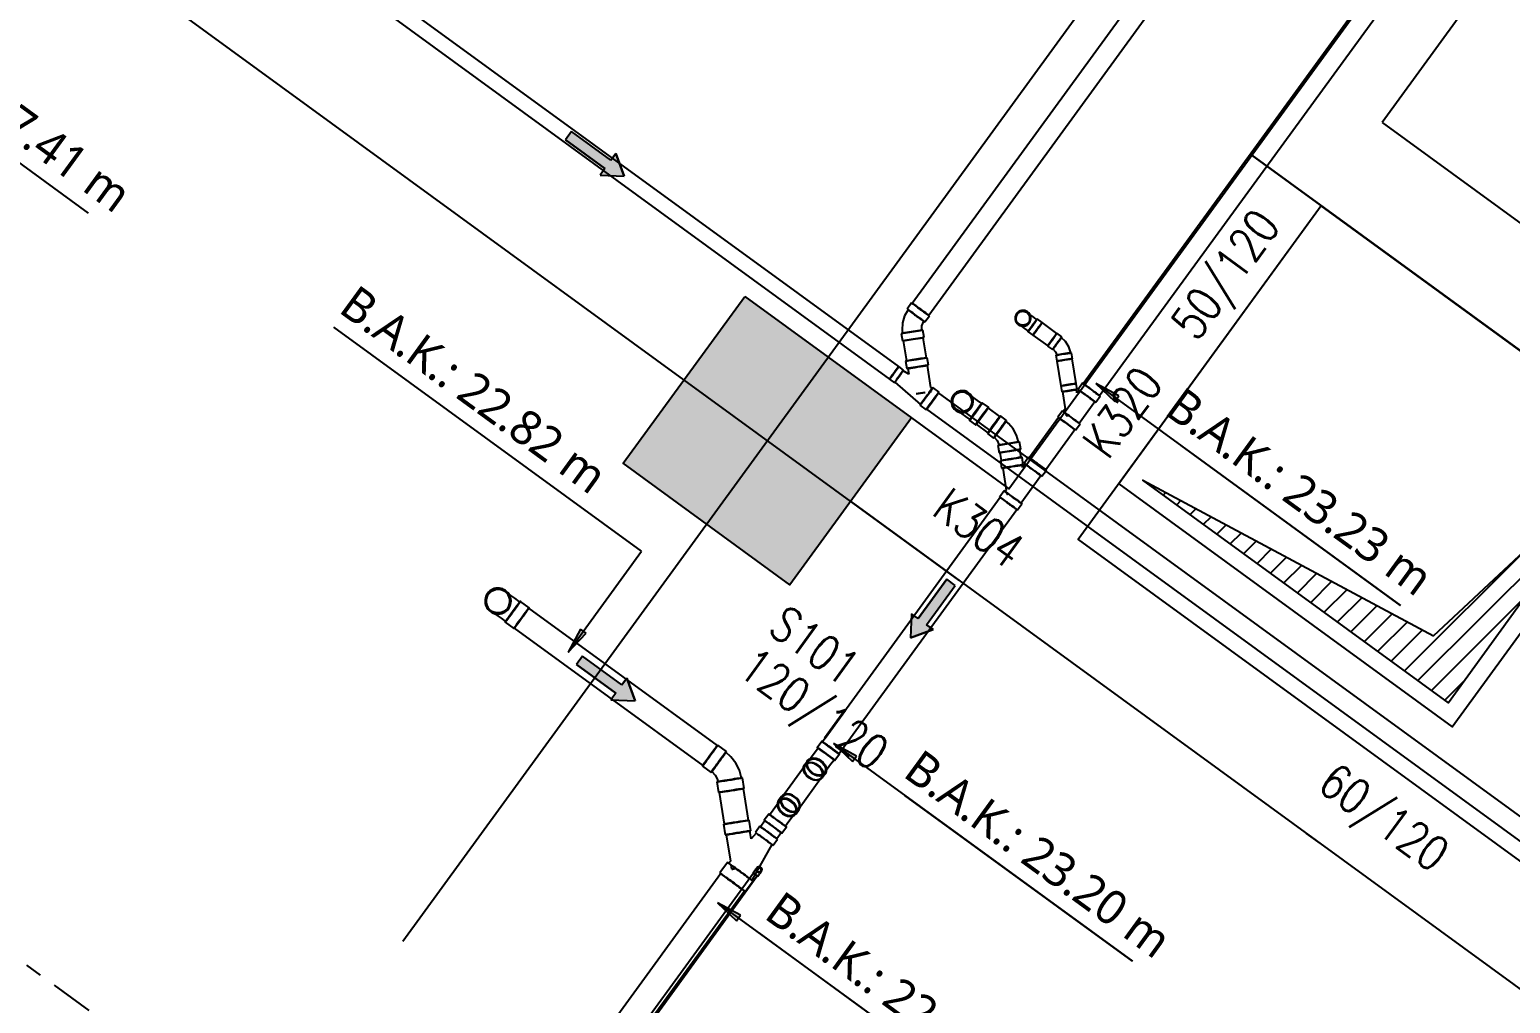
# Model space of a CAD drawing. Header units: millimetres. Extents: x 400382 to 401500, y 4543975 to 4544133.
# Drawn here: x 400767.47 to 400776.09, y 4544114.19 to 4544119.85 of the extents above; entities that cross this region are included whole.
import ezdxf
from ezdxf.enums import TextEntityAlignment as Align

# ---------------------------------------------------------------- set-up
doc = ezdxf.new("R2010")
doc.units = ezdxf.units.MM
for name, pattern in [('ACAD_ISO05W100', [33, 24, -3, 0, -3, 0, -3]), ('AKS', [3, 2.5, -0.25, 0, -0.25]), ('CENTER', [2, 1.25, -0.25, 0.25, -0.25])]:
    doc.linetypes.add(name, pattern=pattern)
for name, color, linetype in [('aks prota', 2, 'AKS'), ('boşluk prota', 2, 'Continuous'), ('boşluk taraması prota', 252, 'Continuous'), ('iderzi_PROTA', 3, 'Continuous'), ('kiriş boyutu prota', 6, 'Continuous'), ('kiriş prota', 6, 'Continuous'), ('kolon prota', 1, 'Continuous'), ('kolon tarama prota', 252, 'Continuous'), ('lkolon prota', 4, 'Continuous'), ('merdiven prota', 2, 'Continuous'), ('skesit prota', 7, 'Continuous'), ('TARAMA', 8, 'Continuous'), ('tkolon prota', 6, 'Continuous')]:
    doc.layers.add(name, color=color, linetype=linetype)
doc.styles.add('Segoe UI Light_1', font='', dxfattribs={"height": 200})
doc.styles.add('TKIRIS', font='romanstw.shx')
doc.styles.add('tkolon', font='romanstw.shx')
doc.styles.get('Segoe UI Light_1').set_extended_font_data('Segoe UI Light')

# ---------------------------------------------------------------- blocks, each defined once
blk = doc.blocks.new('Flow Direction - Flow Direction _25mm_-1035271-_17_70 m  ARA KAT')
at = {"layer": 'TARAMA'}
blk.add_hatch(color=256, dxfattribs=at).paths.add_polyline_path([(0, 0), (-117, -78), (-117, -30), (-400, -30), (-400, 30), (-117, 30), (-117, 78)], flags=0)
for p, q in [((-117, 30), (-400, 30)), ((-400, 30), (-400, -30)), ((-117, 30), (-400, 30)), ((-400, 30), (-400, -30)), ((0, 0), (-117, 78)), ((-117, 78), (-117, 30)), ((-117, 78), (0, 0)), ((-117, 30), (-117, 78)), ((-117, -78), (0, 0)), ((-117, -78), (0, 0)), ((-400, -30), (-117, -30)), ((-117, -30), (-400, -30)), ((-117, -30), (-117, -78)), ((-117, -30), (-117, -78))]:
    blk.add_line(p, q, dxfattribs=at)
blk = doc.blocks.new('17.60 mekanik')
at = {"layer": 'kolon tarama prota'}
for points in [[(136414.41, 66158.49), (136425.39, 66148.08), (136427.71, 66151.28)], [(136107.68, 66001.89), (136118.09, 66012.87), (136114.9, 66015.19)], [(136262.15, 65948.92), (136273.12, 65938.5), (136275.44, 65941.7)], [(136194.83, 65856.26), (136205.81, 65845.85), (136208.13, 65849.04)]]:
    blk.add_hatch(color=256, dxfattribs=at).paths.add_polyline_path(points, flags=0)
for p, q in [((136754.78, 66637), (136407.02, 66158.36)), ((136416.57, 66151.42), (136764.32, 66630.07)), ((135815.52, 66508.82), (136294.42, 66160.88)), ((136299.71, 66168.16), (135820.81, 66516.1)), ((136446.31, 66395.86), (136307.59, 66204.93)), ((136317.13, 66197.99), (136455.85, 66388.92)), ((135690.54, 66356.78), (135828.2, 66256.76)), ((136307.2, 66205.21), (136304.59, 66201.61)), ((136150.33, 66060.6), (135971.21, 66190.74)), ((136301.19, 66187.45), (136313.78, 66189.45)), ((136313.78, 66189.45), (136301.19, 66187.45)), ((136314.48, 66185.06), (136313.78, 66189.45)), ((136314.9, 66194.12), (136317.52, 66197.71)), ((136383.1, 66193.88), (136380.27, 66195.94)), ((136391.65, 66187.57), (136383.05, 66193.82)), ((136301.19, 66187.45), (136301.89, 66183.06)), ((136301.84, 66187.56), (136313.13, 66189.34)), ((136313.13, 66189.34), (136301.84, 66187.56)), ((136301.89, 66183.06), (136314.48, 66185.06)), ((136314.48, 66185.06), (136301.89, 66183.06)), ((136308.18, 66184.06), (136302.36, 66183.14)), ((136302.36, 66183.14), (136308.18, 66184.06)), ((136302.36, 66183.14), (136304.21, 66171.45)), ((136314.01, 66184.98), (136308.18, 66184.06)), ((136308.18, 66184.06), (136314.01, 66184.98)), ((136315.86, 66173.3), (136314.01, 66184.98)), ((136374.89, 66188.53), (136377.72, 66186.47)), ((136377.76, 66186.54), (136386.36, 66180.29)), ((136394.53, 66185.58), (136391.7, 66187.63)), ((136310.03, 66172.38), (136304.21, 66171.45)), ((136304.21, 66171.45), (136310.03, 66172.38)), ((136315.86, 66173.3), (136310.03, 66172.38)), ((136310.03, 66172.38), (136315.86, 66173.3)), ((136317.02, 66168.98), (136316.33, 66173.37)), ((136386.31, 66180.23), (136389.15, 66178.17)), ((136391.14, 66174.92), (136391.69, 66171.46)), ((136400.73, 66172.89), (136400.18, 66176.35)), ((136402.94, 66158.45), (136400.65, 66172.88)), ((136302.59, 66166.17), (136299.75, 66168.22)), ((136305.61, 66163.77), (136302.3, 66165.78)), ((136303.74, 66171.38), (136304.43, 66166.99)), ((136305.08, 66167.09), (136305.61, 66163.76)), ((136318.42, 66155.97), (136316.37, 66168.88)), ((136391.76, 66171.47), (136394.05, 66157.04)), ((136294.37, 66160.82), (136297.2, 66158.76)), ((136297.49, 66159.15), (136312.51, 66146.23)), ((136319.23, 66155.48), (136318.42, 66155.97)), ((136323.22, 66153.4), (136319.62, 66156.01)), ((136393.97, 66157.03), (136394.52, 66153.57)), ((136403.56, 66155.01), (136403.02, 66158.46)), ((136403.39, 66153.04), (136403.09, 66154.93)), ((136406.64, 66158.64), (136404.03, 66155.04)), ((136414.41, 66158.49), (136425.39, 66148.08)), ((136427.71, 66151.28), (136414.41, 66158.49)), ((136414.41, 66158.49), (136591.78, 66029.63)), ((136317.85, 66153.62), (136317.9, 66153.59)), ((136318.77, 66153.75), (136318.63, 66154.64)), ((137078.25, 65604.24), (136322.94, 66153.02)), ((136351.96, 66144.58), (136348.37, 66147.19)), ((136395, 66153.65), (136396.58, 66143.67)), ((136404.56, 66154.65), (136403.39, 66153.04)), ((136404.7, 66135.4), (136413.81, 66147.94)), ((136414.34, 66147.55), (136416.95, 66151.14)), ((136425.39, 66148.08), (136427.71, 66151.28)), ((136312.13, 66145.7), (136315.72, 66143.08)), ((136316, 66143.47), (137071.32, 65594.7)), ((136358.6, 66139.17), (136351.68, 66144.19)), ((136362.47, 66136.94), (136358.88, 66139.55)), ((136392.69, 66138.64), (136375.75, 66115.31)), ((136394.92, 66142.51), (136392.31, 66138.91)), ((136396.58, 66143.67), (136395.45, 66142.12)), ((136397, 66141), (136397.2, 66139.73)), ((136398.45, 66139.91), (136398.49, 66139.96)), ((136340.87, 66136.87), (136344.47, 66134.26)), ((136344.75, 66134.65), (136351.66, 66129.62)), ((136351.38, 66129.24), (136354.98, 66126.63)), ((136385.3, 66108.38), (136402.24, 66131.7)), ((136402.62, 66131.42), (136405.24, 66135.02)), ((136357.48, 66122.53), (136358.18, 66118.14)), ((136370.08, 66124.53), (136357.49, 66122.53)), ((136357.49, 66122.53), (136370.08, 66124.53)), ((136369.42, 66124.42), (136358.14, 66122.64)), ((136358.14, 66122.64), (136369.42, 66124.42)), ((136370.77, 66120.14), (136370.08, 66124.53)), ((136591.78, 66029.63), (136463.96, 66122.5)), ((136370.77, 66120.14), (136358.18, 66118.14)), ((136358.18, 66118.14), (136370.77, 66120.14)), ((136364.48, 66119.14), (136358.65, 66118.22)), ((136358.65, 66118.22), (136364.48, 66119.14)), ((136358.65, 66118.22), (136359.38, 66113.62)), ((136358.91, 66113.55), (136359.6, 66109.16)), ((136365.2, 66114.55), (136359.38, 66113.62)), ((136359.38, 66113.62), (136365.2, 66114.55)), ((136370.3, 66120.06), (136364.48, 66119.14)), ((136364.48, 66119.14), (136370.3, 66120.06)), ((136371.03, 66115.47), (136365.2, 66114.55)), ((136365.2, 66114.55), (136371.03, 66115.47)), ((136371.03, 66115.47), (136370.3, 66120.06)), ((136372.2, 66111.15), (136371.5, 66115.54)), ((136375.36, 66115.59), (136372.75, 66112)), ((136360.26, 66109.26), (136362.28, 66096.46)), ((136370.92, 66088.91), (136382.53, 66104.89)), ((136371.78, 66109.54), (136371.54, 66111.05)), ((136373.29, 66111.61), (136371.78, 66109.54)), ((136383.07, 66104.5), (136385.68, 66108.1)), ((136361.14, 66096.02), (136358.53, 66092.42)), ((136362.28, 66096.46), (136361.68, 66095.63)), ((136362.51, 66095.03), (136362.65, 66094.13)), ((136358.91, 66092.14), (136255.63, 65949.98)), ((136363.53, 66094.24), (136363.57, 66094.29)), ((136368.85, 66084.93), (136371.46, 66088.52)), ((136265.17, 65943.04), (136368.46, 66085.21)), ((136107.68, 66001.89), (136150.33, 66060.6)), ((136069.87, 66038.46), (136069.87, 66038.46)), ((136084.97, 66027.72), (136079.92, 66031.39)), ((136194.56, 65947.67), (136084.77, 66027.44)), ((136063.93, 66024.58), (136063.93, 66024.58)), ((136071.04, 66019.18), (136076.1, 66015.51)), ((136076.31, 66015.79), (136186.09, 65936.02)), ((136114.9, 66015.19), (136107.68, 66001.89)), ((136107.68, 66001.89), (136118.09, 66012.87)), ((136118.09, 66012.87), (136114.9, 66015.19)), ((136262.15, 65948.92), (136273.12, 65938.5)), ((136275.44, 65941.7), (136262.15, 65948.92)), ((136262.15, 65948.92), (136436.03, 65822.58)), ((136199.82, 65944.28), (136194.76, 65947.96)), ((136273.12, 65938.5), (136275.44, 65941.7)), ((136185.89, 65935.74), (136190.94, 65932.07)), ((136245.63, 65936.22), (136232.24, 65917.78)), ((136194.32, 65926.57), (136195.29, 65920.39)), ((136210.2, 65922.75), (136209.23, 65928.93)), ((136212.78, 65904.25), (136209.86, 65922.7)), ((136241.78, 65910.85), (136255.18, 65929.29)), ((136195.64, 65920.45), (136198.56, 65901.99)), ((136231.85, 65918.06), (136230.02, 65915.55)), ((136436.03, 65822.58), (136303.64, 65918.77)), ((136224.47, 65907.9), (136221.86, 65904.31)), ((136240.34, 65908.05), (136242.17, 65910.57)), ((136198.22, 65901.94), (136199.19, 65895.77)), ((136214.11, 65898.13), (136213.13, 65904.3)), ((136214.23, 65893.54), (136213.52, 65898.04)), ((136217.24, 65896.83), (136214.23, 65893.55)), ((136219.32, 65900.81), (136216.7, 65897.21)), ((136222.24, 65904.03), (136219.7, 65900.53)), ((136229.25, 65893.59), (136231.79, 65897.09)), ((136232.17, 65896.81), (136234.79, 65900.41)), ((136199.78, 65895.86), (136202.22, 65880.45)), ((136214.8, 65869.43), (136226.49, 65890.11)), ((136227.02, 65889.72), (136229.63, 65893.31)), ((136200.58, 65879.75), (136196.1, 65873.59)), ((136202.22, 65880.45), (136201.18, 65879.32)), ((136196.64, 65873.2), (136029.13, 65642.66)), ((136215.73, 65873.48), (136117.78, 65738.67)), ((136119.94, 65737.1), (136217.88, 65871.91)), ((136202.56, 65878.32), (136202.95, 65875.81)), ((136205.43, 65876.17), (136205.5, 65876.25)), ((136216.56, 65875.13), (136215.49, 65873.65)), ((136218.12, 65871.74), (136219.19, 65873.22)), ((136042.89, 65632.66), (136210.39, 65863.21)), ((136210.92, 65862.83), (136215.4, 65868.99)), ((136194.83, 65856.26), (136205.81, 65845.85)), ((136208.13, 65849.04), (136194.83, 65856.26)), ((136194.83, 65856.26), (136359.98, 65736.28)), ((136205.81, 65845.85), (136208.13, 65849.04)), ((136359.98, 65736.28), (136218.93, 65838.75))]:
    blk.add_line(p, q, dxfattribs=at)
at = {"layer": 'kolon tarama prota', "extrusion": (0, 0, -1)}
for p, q in [((136252.63, 65946.66), (136255.24, 65950.26)), ((136265.56, 65942.76), (136262.94, 65939.17)), ((136245.25, 65936.5), (136247.08, 65939.02)), ((136257.39, 65931.53), (136255.56, 65929.01))]:
    blk.add_line(p, q, dxfattribs=at)
at = {"layer": 'kolon tarama prota', "flags": 128}
for points in [[(136305.12, 66201.22), (136303.07, 66197.59), (136301.89, 66193.59), (136301.64, 66189.42), (136301.84, 66187.55)], [(136369.52, 66193.02), (136368.26, 66194.52), (136367.83, 66196.43), (136368.34, 66198.32), (136368.61, 66198.74)], [(136368.61, 66198.74), (136370.11, 66200.01), (136372.02, 66200.43), (136373.91, 66199.92), (136374.34, 66199.65)], [(136374.34, 66199.65), (136374.72, 66199.37), (136375.81, 66198.58), (136377.47, 66197.38), (136379.47, 66195.92), (136379.98, 66195.55)], [(136374.34, 66199.65), (136375.6, 66198.16), (136376.02, 66196.25), (136375.52, 66194.36), (136375.24, 66193.93)], [(136313.13, 66189.34), (136313.2, 66191.9), (136314.19, 66194.25), (136314.37, 66194.5)], [(136375.24, 66193.93), (136373.75, 66192.67), (136371.84, 66192.24), (136369.95, 66192.75), (136369.52, 66193.02)], [(136375.17, 66188.92), (136373.12, 66190.41), (136371.36, 66191.69), (136370.11, 66192.6), (136369.54, 66193.01), (136369.52, 66193.02)], [(136399.71, 66176.27), (136398.68, 66179.72), (136396.79, 66182.78), (136394.24, 66185.19)], [(136389.43, 66178.56), (136390.95, 66176.88), (136391.62, 66174.99)], [(136333.3, 66143.19), (136331.74, 66144.91), (136330.99, 66147.1), (136331.17, 66149.41), (136332.04, 66151.17)], [(136332.04, 66151.17), (136333.75, 66152.73), (136335.94, 66153.49), (136338.25, 66153.3), (136340.02, 66152.44)], [(136340.02, 66152.44), (136340.4, 66152.16), (136341.51, 66151.35), (136343.25, 66150.09), (136345.44, 66148.5), (136347.9, 66146.72), (136347.98, 66146.66)], [(136340.02, 66152.44), (136341.58, 66150.73), (136342.33, 66148.53), (136342.15, 66146.22), (136341.28, 66144.46)], [(136341.28, 66144.46), (136339.57, 66142.9), (136337.38, 66142.15), (136335.07, 66142.33), (136333.3, 66143.19)], [(136341.26, 66137.41), (136338.8, 66139.19), (136336.59, 66140.8), (136334.84, 66142.07), (136333.71, 66142.9), (136333.3, 66143.19), (136333.3, 66143.19)], [(136369.43, 66124.42), (136368.31, 66128.44), (136366.31, 66132.11), (136363.54, 66135.23), (136362.08, 66136.41)], [(136355.36, 66127.16), (136357.12, 66125.31), (136358.08, 66122.94), (136358.14, 66122.64)], [(136062.81, 66025.89), (136061.05, 66027.75), (136060.08, 66030.12), (136060.04, 66032.68), (136060.92, 66035.09), (136061.27, 66035.61)], [(136061.27, 66035.61), (136063.13, 66037.37), (136065.5, 66038.34), (136068.06, 66038.38), (136070.46, 66037.5), (136070.99, 66037.15)], [(136070.99, 66037.15), (136071.37, 66036.87), (136072.48, 66036.06), (136074.23, 66034.79), (136076.45, 66033.18), (136078.96, 66031.36), (136079.57, 66030.91)], [(136070.99, 66037.15), (136072.75, 66035.29), (136073.71, 66032.92), (136073.76, 66030.36), (136072.87, 66027.96), (136072.53, 66027.43)], [(136072.53, 66027.43), (136070.67, 66025.68), (136068.3, 66024.71), (136065.74, 66024.66), (136063.34, 66025.55), (136062.81, 66025.89)], [(136071.39, 66019.66), (136068.85, 66021.51), (136066.54, 66023.18), (136064.66, 66024.55), (136063.39, 66025.47), (136062.83, 66025.88), (136062.81, 66025.89)], [(136208.64, 65928.83), (136207.45, 65933.35), (136205.36, 65937.52), (136202.48, 65941.19), (136199.47, 65943.8)], [(136191.29, 65932.55), (136193.34, 65930.47), (136194.63, 65927.85), (136194.9, 65926.66)], [(136225, 65907.51), (136227.08, 65910.37), (136229, 65913.01), (136230.56, 65915.16)], [(136239.8, 65908.44), (136238.15, 65906.17), (136236.22, 65903.5), (136234.25, 65900.8)], [(136216.56, 65875.13), (136217.24, 65876.06), (136217.55, 65876.49), (136217.55, 65876.5)], [(136217.91, 65874.22), (136217.27, 65875.25), (136217.52, 65876.44), (136217.55, 65876.5)], [(136217.55, 65876.5), (136218.58, 65877.14), (136219.77, 65876.89), (136219.83, 65876.86)], [(136220.19, 65874.58), (136219.16, 65873.94), (136217.97, 65874.19), (136217.91, 65874.22)], [(136220.19, 65874.58), (136219.92, 65874.22), (136219.26, 65873.31), (136219.19, 65873.22)], [(136219.83, 65876.86), (136220.47, 65875.83), (136220.22, 65874.64), (136220.19, 65874.58)]]:
    blk.add_lwpolyline(points, dxfattribs=at)
at = {"layer": 'kolon tarama prota', "extrusion": (0, 0, -1), "flags": 128}
for points in [[(-136253.16, 65946.27), (-136251.09, 65943.42), (-136249.17, 65940.78), (-136247.61, 65938.63)], [(-136256.86, 65931.91), (-136258.51, 65934.19), (-136260.44, 65936.85), (-136262.41, 65939.56)]]:
    blk.add_lwpolyline(points, dxfattribs=at)
at = {"layer": 'kolon tarama prota'}
for centre, radius, start, end in [((136371.93, 66196.34), 4.58, 144, 324), ((136371.93, 66196.34), 4.58, 144, 324), ((136371.93, 66196.34), 4.5, 144, 324), ((136371.93, 66196.34), 4.1, 144, 324), ((136371.93, 66196.34), 4.58, 324, 144), ((136371.93, 66196.34), 4.58, 324, 144), ((136371.93, 66196.34), 4.5, 324, 144), ((136371.93, 66196.34), 4.1, 324, 144), ((136336.66, 66147.82), 6.38, 144, 324), ((136336.66, 66147.82), 6.38, 144, 324), ((136336.66, 66147.82), 5.9, 144, 324), ((136336.66, 66147.82), 5.71, 144, 324), ((136336.66, 66147.82), 6.38, 324, 144), ((136336.66, 66147.82), 6.38, 324, 144), ((136336.66, 66147.82), 5.9, 324, 144), ((136336.66, 66147.82), 5.72, 324, 144), ((136066.9, 66031.52), 7.2, 144, 324), ((136066.9, 66031.52), 7.2, 324, 144), ((136218.87, 65875.54), 1.63, 54, 234), ((136218.87, 65875.54), 1.33, 144, 324), ((136218.87, 65875.54), 1.33, 324, 144), ((136218.87, 65875.54), 1.63, 234, 54)]:
    blk.add_arc(centre, radius, start, end, dxfattribs=at)
for centre, major_axis, ratio, start_param, end_param in [((136309.75, 66197.86), (5.16, -3.75), 0.016522, 3.125072, 6.266665), ((136309.75, 66197.86), (5.16, -3.75), 0.016522, 6.266665, 9.408257), ((136309.75, 66197.86), (4.62, -3.36), 0.016522, 3.125072, 6.266665), ((136309.75, 66197.86), (4.62, -3.36), 0.016522, 6.266665, 9.408257), ((136312.36, 66201.46), (5.16, -3.75), 0.016522, 3.125072, 6.266665), ((136312.36, 66201.46), (5.16, -3.75), 0.016522, 6.266665, 9.408257), ((136312.36, 66201.46), (4.77, -3.47), 0.01001, 3.141593, 4.712389), ((136312.36, 66201.46), (4.77, -3.47), 0.01001, 1.570796, 3.141593), ((136312.36, 66201.46), (4.77, -3.47), 0.01001, 4.712389, 6.283185), ((136312.36, 66201.46), (4.77, -3.47), 0.01001, 0, 1.570796), ((136377.58, 66192.23), (2.69, 3.7), 0.00996, 1.570796, 4.712389), ((136377.58, 66192.23), (2.41, 3.31), 0.00996, 1.570796, 4.712389), ((136377.58, 66192.23), (2.69, 3.7), 0.00996, 4.712389, 7.853982), ((136377.58, 66192.23), (2.41, 3.31), 0.00996, 4.712389, 7.853982), ((136380.41, 66190.18), (2.69, 3.7), 0.00996, 1.570796, 4.712389), ((136380.41, 66190.18), (2.65, 3.64), 0.00996, 1.570796, 3.141593), ((136380.41, 66190.18), (2.65, 3.64), 0.00996, 3.141593, 4.712389), ((136380.41, 66190.18), (2.69, 3.7), 0.00996, 4.712389, 7.853982), ((136380.41, 66190.18), (2.65, 3.64), 0.00996, 0, 1.570796), ((136380.41, 66190.18), (2.65, 3.64), 0.00996, 4.712389, 6.283185), ((136389.01, 66183.93), (2.69, 3.7), 0.00996, 0.0054, 3.146993), ((136389.01, 66183.93), (2.69, 3.7), 0.00996, 3.146993, 6.288585), ((136389.01, 66183.93), (2.65, 3.64), 0.00996, 1.570796, 3.141593), ((136389.01, 66183.93), (2.65, 3.64), 0.00996, 3.141593, 4.712389), ((136389.01, 66183.93), (2.65, 3.64), 0.00996, 0, 1.570796), ((136389.01, 66183.93), (2.65, 3.64), 0.00996, 4.712389, 6.283185), ((136391.84, 66181.87), (2.69, 3.7), 0.00996, 0.0054, 3.146993), ((136391.84, 66181.87), (2.69, 3.7), 0.00996, 3.146993, 6.288585), ((136391.84, 66181.87), (2.41, 3.31), 0.00996, 0.0054, 3.146993), ((136391.84, 66181.87), (2.41, 3.31), 0.00996, 3.146993, 6.288585), ((136310.03, 66172.38), (6.3, 1), 0.00707, 0.007071, 3.148663), ((136310.03, 66172.38), (6.3, 1), 0.00707, 3.148663, 6.290256), ((136395.66, 66175.63), (4.52, 0.72), 0.003225, 0.010861, 3.152454), ((136395.66, 66175.63), (4.52, 0.72), 0.003225, 3.152454, 6.294047), ((136395.66, 66175.63), (4.05, 0.64), 0.003225, 0.010861, 3.152454), ((136395.66, 66175.63), (4.05, 0.64), 0.003225, 3.152454, 6.294047), ((136396.21, 66172.17), (4.52, 0.72), 0.003225, 0.010861, 3.152454), ((136396.21, 66172.17), (4.52, 0.72), 0.003225, 3.152454, 6.294047), ((136396.21, 66172.17), (4.44, 0.7), 0.003225, 1.570796, 3.141593), ((136396.21, 66172.17), (4.44, 0.7), 0.003225, 3.141593, 4.712389), ((136396.21, 66172.17), (4.44, 0.7), 0.003225, 0, 1.570796), ((136396.21, 66172.17), (4.44, 0.7), 0.003225, 4.712389, 6.283185), ((136297.06, 66164.52), (2.69, 3.7), 0.009999, 0, 3.141593), ((136297.06, 66164.52), (2.69, 3.7), 0.009999, 3.141593, 6.283185), ((136297.06, 66164.52), (2.65, 3.64), 0.01, 1.570796, 3.141593), ((136297.06, 66164.52), (2.65, 3.64), 0.01, 3.141593, 4.712389), ((136297.06, 66164.52), (2.65, 3.64), 0.01, 0, 1.570796), ((136297.06, 66164.52), (2.65, 3.64), 0.01, 4.712389, 6.283185), ((136299.9, 66162.46), (2.69, 3.7), 0.009999, 0, 3.141593), ((136299.9, 66162.46), (2.69, 3.7), 0.009999, 3.141593, 6.283185), ((136310.73, 66167.99), (6.3, 1), 0.00707, 0.007071, 3.148663), ((136310.73, 66167.99), (6.3, 1), 0.00707, 3.148663, 6.290256), ((136310.73, 66167.99), (5.64, 0.89), 0.00707, 0.007071, 3.148663), ((136310.73, 66167.99), (5.64, 0.89), 0.00707, 3.148663, 6.290256), ((136315.87, 66150.85), (3.75, 5.16), 0.009999, 0, 3.141593), ((136315.87, 66150.85), (3.75, 5.16), 0.009999, 3.141593, 6.283185), ((136398.49, 66157.75), (4.52, 0.72), 0.00707, 3.134522, 6.276115), ((136398.49, 66157.75), (4.52, 0.72), 0.00707, 6.276115, 9.417708), ((136398.49, 66157.75), (4.44, 0.7), 0.003225, 1.570796, 3.141593), ((136398.49, 66157.75), (4.44, 0.7), 0.003225, 3.141593, 4.712389), ((136399.04, 66154.29), (4.52, 0.72), 0.00707, 3.134522, 6.276115), ((136399.04, 66154.29), (4.52, 0.72), 0.00707, 6.276115, 9.417708), ((136399.04, 66154.29), (4.05, 0.64), 0.00707, 3.134522, 6.276115), ((136399.04, 66154.29), (4.05, 0.64), 0.00707, 6.276115, 9.417708), ((136398.49, 66157.75), (4.44, 0.7), 0.003225, 0, 1.570796), ((136398.49, 66157.75), (4.44, 0.7), 0.003225, 4.712389, 6.283185), ((136409.18, 66151.3), (5.16, -3.75), 0.009999, 3.141593, 6.283185), ((136409.18, 66151.3), (5.16, -3.75), 0.009999, 0, 3.141593), ((136411.8, 66154.89), (5.16, -3.75), 0.009999, 3.141593, 6.283185), ((136411.8, 66154.89), (-5.16, 3.75), 0.009999, 3.141593, 6.283185), ((136411.8, 66154.89), (4.77, -3.47), 0.009999, 3.141593, 4.712389), ((136411.8, 66154.89), (-4.77, 3.47), 0.009999, 4.712389, 6.283185), ((136411.8, 66154.89), (4.77, -3.47), 0.009999, 0, 1.570796), ((136313.12, 66152.85), (5.64, 0.89), 0.00707, 1.232389, 2.169446), ((136313.12, 66152.85), (5.64, 0.89), 0.00707, 4.127881, 5.064937), ((136319.47, 66148.24), (3.75, 5.16), 0.009999, 0, 3.141593), ((136319.47, 66148.24), (3.75, 5.16), 0.009999, 3.141593, 6.283185), ((136319.47, 66148.24), (3.47, 4.77), 0.010011, 1.570796, 3.141593), ((136319.47, 66148.24), (3.47, 4.77), 0.010011, 3.141593, 4.712389), ((136313.12, 66152.85), (5.64, 0.89), 0.00707, 0.007071, 0.579267), ((136313.12, 66152.85), (5.64, 0.89), 0.00707, 5.71806, 6.290256), ((136319.47, 66148.24), (3.47, 4.77), 0.010011, 0, 1.570796), ((136319.47, 66148.24), (3.47, 4.77), 0.010011, 4.712389, 6.283185), ((136344.62, 66142.03), (3.75, 5.16), 0.023248, 4.712389, 7.853982), ((136344.62, 66142.03), (3.36, 4.62), 0.023248, 4.712389, 7.853982), ((136409.18, 66151.3), (4.62, -3.36), 0.009999, 3.141593, 6.283185), ((136409.18, 66151.3), (4.62, -3.36), 0.009999, 0, 3.141593), ((136411.8, 66154.89), (-4.77, 3.47), 0.009999, 1.570796, 3.141593), ((136344.62, 66142.03), (3.75, 5.16), 0.023248, 1.570796, 4.712389), ((136344.62, 66142.03), (3.36, 4.62), 0.023248, 1.570796, 4.712389), ((136348.21, 66139.42), (3.75, 5.16), 0.023248, 1.570796, 4.712389), ((136348.21, 66139.42), (3.47, 4.77), 0.023248, 1.570796, 3.141593), ((136348.21, 66139.42), (3.47, 4.77), 0.023248, 3.141593, 4.712389), ((136348.21, 66139.42), (3.75, 5.16), 0.023248, 4.712389, 7.853982), ((136348.21, 66139.42), (3.47, 4.77), 0.023248, 0, 1.570796), ((136348.21, 66139.42), (3.47, 4.77), 0.023248, 4.712389, 6.283185), ((136355.13, 66134.4), (3.75, 5.16), 0.023248, 0.023244, 3.164836), ((136355.13, 66134.4), (3.75, 5.16), 0.023248, 3.164836, 6.306429), ((136355.13, 66134.4), (3.47, 4.77), 0.023248, 0, 1.570796), ((136355.13, 66134.4), (3.47, 4.77), 0.023248, 4.712389, 6.283185), ((136397.47, 66135.17), (5.16, -3.75), 0.009999, 3.141593, 6.283185), ((136397.47, 66135.17), (5.16, -3.75), 0.009999, 0, 3.141593), ((136397.47, 66135.17), (4.77, -3.47), 0.009999, 3.141593, 4.712389), ((136397.47, 66135.17), (4.77, -3.47), 0.009999, 1.570796, 3.141593), ((136400.08, 66138.76), (5.16, -3.75), 0.009999, 3.141593, 6.283185), ((136400.08, 66138.76), (5.16, -3.75), 0.009999, 0, 3.141593), ((136400.08, 66138.76), (-4.62, 3.36), 0.009999, 0, 3.141593), ((136400.08, 66138.76), (4.62, -3.36), 0.009999, 0, 3.141593), ((136401.25, 66140.37), (4.05, 0.64), 0.00707, 3.134522, 3.949172), ((136401.25, 66140.37), (4.05, 0.64), 0.00707, 2.319872, 3.134522), ((136355.13, 66134.4), (3.47, 4.77), 0.023248, 1.570796, 3.141593), ((136355.13, 66134.4), (3.47, 4.77), 0.023248, 3.141593, 4.712389), ((136358.72, 66131.78), (3.75, 5.16), 0.023248, 0.023244, 3.164836), ((136358.72, 66131.78), (3.75, 5.16), 0.023248, 3.164836, 6.306429), ((136358.72, 66131.78), (3.36, 4.62), 0.023248, 0.023244, 3.164836), ((136358.72, 66131.78), (3.36, 4.62), 0.023248, 3.164836, 6.306429), ((136397.47, 66135.17), (4.77, -3.47), 0.009999, 4.712389, 6.283185), ((136397.47, 66135.17), (4.77, -3.47), 0.009999, 0, 1.570796), ((136365.2, 66114.55), (6.3, 1), 0.00707, 3.134522, 6.276115), ((136365.2, 66114.55), (6.3, 1), 0.00707, 6.276115, 9.417708), ((136377.91, 66108.25), (5.16, -3.75), 0.009999, 3.141593, 6.283185), ((136377.91, 66108.25), (-5.16, 3.75), 0.009999, 3.141593, 6.283185), ((136380.52, 66111.85), (-5.16, 3.75), 0.009999, 0, 3.141593), ((136380.52, 66111.85), (5.16, -3.75), 0.009999, 0, 3.141593), ((136380.52, 66111.85), (4.77, -3.47), 0.009999, 3.141593, 4.712389), ((136380.52, 66111.85), (4.77, -3.47), 0.009999, 1.570796, 3.141593), ((136380.52, 66111.85), (-4.77, 3.47), 0.009999, 3.141593, 4.712389), ((136365.9, 66110.16), (6.3, 1), 0.00707, 3.134522, 6.276115), ((136365.9, 66110.16), (6.3, 1), 0.00707, 6.276115, 9.417708), ((136365.9, 66110.16), (5.64, 0.89), 0.00707, 3.134522, 6.276115), ((136365.9, 66110.16), (5.64, 0.89), 0.00707, 6.276115, 9.417708), ((136377.91, 66108.25), (-4.62, 3.36), 0.009999, 0, 3.141593), ((136377.91, 66108.25), (4.62, -3.36), 0.009999, 0, 3.141593), ((136380.52, 66111.85), (4.77, -3.47), 0.009999, 4.712389, 6.283185), ((136366.3, 66092.27), (5.16, -3.75), 0.009999, 3.141593, 6.283185), ((136366.3, 66092.27), (-5.16, 3.75), 0.009999, 3.141593, 6.283185), ((136366.3, 66092.27), (4.62, -3.36), 0.009999, 3.141593, 6.283185), ((136366.3, 66092.27), (-4.62, 3.36), 0.009999, 3.141593, 6.283185), ((136363.69, 66088.68), (-5.16, 3.75), 0.009999, 0, 3.141593), ((136363.69, 66088.68), (5.16, -3.75), 0.009999, 0, 3.141593), ((136363.69, 66088.68), (4.77, -3.47), 0.009999, 1.570796, 3.141593), ((136363.69, 66088.68), (-4.77, 3.47), 0.009999, 0, 1.570796), ((136368.3, 66095.02), (5.64, 0.89), 0.00707, 2.562326, 3.134522), ((136368.3, 66095.02), (5.64, 0.89), 0.00707, 3.134522, 3.706718), ((136363.69, 66088.68), (-4.77, 3.47), 0.009999, 1.570796, 3.141593), ((136363.69, 66088.68), (4.77, -3.47), 0.009999, 0, 1.570796), ((136066.9, 66031.52), (2.97, 6.94), 1, 1.347016, 4.488609), ((136066.9, 66031.52), (2.97, 6.94), 1, 1.346968, 4.488561), ((136066.9, 66031.52), (2.74, 6.39), 1, 1.347001, 4.488593), ((136066.9, 66031.52), (2.97, 6.94), 1, 4.48863, 7.630223), ((136066.9, 66031.52), (2.97, 6.94), 1, 4.488612, 7.630205), ((136066.9, 66031.52), (2.74, 6.39), 1, 4.488604, 7.630196), ((136075.48, 66025.29), (4.44, 6.11), 0.01, 4.712405, 7.853997), ((136075.48, 66025.29), (4.09, 5.63), 0.01, 4.712405, 7.853997), ((136080.54, 66021.61), (4.44, 6.11), 0.01, 4.712405, 7.853997), ((136080.54, 66021.61), (4.23, 5.82), 0.009916, 0, 1.570796), ((136080.54, 66021.61), (4.23, 5.82), 0.009916, 4.712389, 6.283185), ((136075.48, 66025.29), (4.44, 6.11), 0.01, 1.570812, 4.712405), ((136075.48, 66025.29), (4.09, 5.63), 0.01, 1.570812, 4.712405), ((136080.54, 66021.61), (4.44, 6.11), 0.01, 1.570812, 4.712405), ((136080.54, 66021.61), (4.23, 5.82), 0.009916, 1.570796, 3.141593), ((136080.54, 66021.61), (4.23, 5.82), 0.009916, 3.141593, 4.712389), ((136260.4, 65946.51), (-4.77, 3.47), 0.009999, 0, 1.570796), ((136260.4, 65946.51), (-4.77, 3.47), 0.009999, 4.712389, 6.283185), ((136190.32, 65941.85), (4.44, 6.11), 0.01, 0.000001, 3.141594), ((136190.32, 65941.85), (4.44, 6.11), 0.01, 3.141594, 6.283187), ((136190.32, 65941.85), (4.23, 5.82), 0.009916, 1.570796, 3.141593), ((136190.32, 65941.85), (4.23, 5.82), 0.009916, 3.141593, 4.712389), ((136190.32, 65941.85), (4.23, 5.82), 0.009916, 0, 1.570796), ((136190.32, 65941.85), (4.23, 5.82), 0.009916, 4.712389, 6.283185), ((136195.38, 65938.17), (4.44, 6.11), 0.01, 0.000001, 3.141594), ((136195.38, 65938.17), (4.44, 6.11), 0.01, 3.141594, 6.283187), ((136195.38, 65938.17), (4.09, 5.63), 0.01, 0.000001, 3.141594), ((136195.38, 65938.17), (4.09, 5.63), 0.01, 3.141594, 6.283187), ((136260.4, 65946.51), (-4.77, 3.47), 0.009999, 1.570796, 3.141593), ((136260.4, 65946.51), (4.77, -3.47), 0.009999, 0, 1.570796), ((136250.4, 65932.76), (4.77, -3.47), 0.714141, 3.141593, 4.712389), ((136250.4, 65932.76), (4.77, -3.47), 0.714141, 1.570796, 3.141593), ((136250.4, 65932.76), (4.77, -3.47), 0.714141, 0, 1.570796), ((136201.77, 65927.75), (7.46, 1.18), 0.00707, 0.007072, 3.148664), ((136201.77, 65927.75), (7.46, 1.18), 0.00707, 3.148664, 6.290257), ((136201.77, 65927.75), (6.87, 1.09), 0.00707, 0.007072, 3.148664), ((136201.77, 65927.75), (6.87, 1.09), 0.00707, 3.148664, 6.290257), ((136202.75, 65921.57), (7.46, 1.18), 0.00707, 0.007072, 3.148664), ((136202.75, 65921.57), (7.46, 1.18), 0.00707, 3.148664, 6.290257), ((136202.75, 65921.57), (7.11, 1.13), 0.00707, 0, 1.570796), ((136202.75, 65921.57), (7.11, 1.13), 0.00707, 4.712389, 6.283185), ((136250.4, 65932.76), (4.77, -3.47), 0.714141, 4.712389, 6.283185), ((136202.75, 65921.57), (7.11, 1.13), 0.00707, 1.570796, 3.141593), ((136202.75, 65921.57), (7.11, 1.13), 0.00707, 3.141593, 4.712389), ((136235.18, 65911.8), (5.16, -3.75), 0.714141, 1.570796, 4.712389), ((136235.18, 65911.8), (4.62, -3.36), 0.714141, 1.570796, 4.712389), ((136237.01, 65914.32), (4.77, -3.47), 0.714141, 3.141593, 4.712389), ((136237.01, 65914.32), (-5.16, 3.75), 0.714141, 4.712389, 7.853982), ((136237.01, 65914.32), (4.77, -3.47), 0.714141, 1.570796, 3.141593), ((136235.18, 65911.8), (-5.16, 3.75), 0.714141, 1.570796, 4.712389), ((136235.18, 65911.8), (-4.62, 3.36), 0.714141, 1.570796, 4.712389), ((136237.01, 65914.32), (5.16, -3.75), 0.714141, 4.712389, 7.853982), ((136237.01, 65914.32), (4.77, -3.47), 0.714141, 0, 1.570796), ((136229.63, 65904.16), (-5.16, 3.75), 0.009999, 4.712389, 7.853982), ((136229.63, 65904.16), (-4.62, 3.36), 0.009999, 4.712389, 7.853982), ((136237.01, 65914.32), (4.77, -3.47), 0.714141, 4.712389, 6.283185), ((136205.67, 65903.12), (7.46, 1.18), 0.00707, 3.134522, 6.276115), ((136205.67, 65903.12), (7.46, 1.18), 0.00707, 6.276115, 9.417708), ((136205.67, 65903.12), (7.11, 1.13), 0.00707, 1.570796, 3.141593), ((136205.67, 65903.12), (7.11, 1.13), 0.00707, 3.141593, 4.712389), ((136206.65, 65896.95), (7.46, 1.18), 0.00707, 3.134522, 6.276115), ((136206.65, 65896.95), (7.46, 1.18), 0.00707, 6.276115, 9.417708), ((136206.65, 65896.95), (6.87, 1.09), 0.00707, 3.134522, 6.276115), ((136206.65, 65896.95), (6.87, 1.09), 0.00707, 6.276115, 9.417708), ((136205.67, 65903.12), (7.11, 1.13), 0.00707, 0, 1.570796), ((136205.67, 65903.12), (7.11, 1.13), 0.00707, 4.712389, 6.283185), ((136221.86, 65893.47), (5.16, -3.75), 0.009999, 3.141593, 6.283185), ((136221.86, 65893.47), (-5.16, 3.75), 0.009999, 3.141593, 6.283185), ((136224.47, 65897.06), (5.16, -3.75), 0.009999, 3.141593, 6.283185), ((136224.47, 65897.06), (5.16, -3.75), 0.009999, 0, 3.141593), ((136224.47, 65897.06), (-4.77, 3.47), 0.009999, 0, 1.570796), ((136224.47, 65897.06), (4.77, -3.47), 0.009999, 1.570796, 3.141593), ((136227.02, 65900.56), (5.16, -3.75), 0.009999, 1.570796, 4.712389), ((136227.02, 65900.56), (-4.77, 3.47), 0.009999, 0, 1.570796), ((136227.02, 65900.56), (4.77, -3.47), 0.009999, 1.570796, 3.141593), ((136224.47, 65897.06), (4.77, -3.47), 0.009999, 4.712389, 6.283185), ((136224.47, 65897.06), (4.77, -3.47), 0.009999, 0, 1.570796), ((136227.02, 65900.56), (-5.16, 3.75), 0.009999, 1.570796, 4.712389), ((136227.02, 65900.56), (-4.77, 3.47), 0.009999, 1.570796, 3.141593), ((136227.02, 65900.56), (4.77, -3.47), 0.009999, 0, 1.570796), ((136229.63, 65904.16), (-5.16, 3.75), 0.009999, 1.570796, 4.712389), ((136229.63, 65904.16), (-4.62, 3.36), 0.009999, 1.570796, 4.712389), ((136207.99, 65874.37), (-7.41, 5.38), 0.009999, 0, 3.141593), ((136207.99, 65874.37), (-7.41, 5.38), 0.009999, 3.141593, 6.283185), ((136203.51, 65868.21), (-7.41, 5.38), 0.009999, 0, 3.141593), ((136203.51, 65868.21), (7.41, -5.38), 0.009999, 0, 3.141593), ((136203.51, 65868.21), (6.88, -5), 0.009999, 3.141593, 4.712389), ((136203.51, 65868.21), (-6.88, 5), 0.009999, 4.712389, 6.283185), ((136209.83, 65876.9), (6.87, 1.09), 0.00707, 3.134522, 4.017598), ((136209.83, 65876.9), (6.87, 1.09), 0.00707, 2.251447, 3.134522), ((136216.8, 65872.7), (1.32, -0.96), 0.01, 1.570796, 4.712389), ((136216.8, 65872.7), (1.08, -0.78), 0.01, 3.141593, 4.712389), ((136216.8, 65872.7), (1.08, -0.78), 0.01, 1.570796, 3.141593), ((136216.8, 65872.7), (1.32, -0.96), 0.01, 4.712389, 7.853982), ((136216.8, 65872.7), (1.08, -0.78), 0.01, 4.712389, 6.283185), ((136216.8, 65872.7), (1.08, -0.78), 0.01, 0, 1.570796), ((136203.51, 65868.21), (6.88, -5), 0.009999, 4.712389, 6.283185), ((136203.51, 65868.21), (6.88, -5), 0.009999, 0, 1.570796)]:
    blk.add_ellipse(centre, major_axis=major_axis, ratio=ratio, start_param=start_param, end_param=end_param, dxfattribs=at)
at = {"layer": 'kolon tarama prota', "extrusion": (0, 0, -1)}
for centre, major_axis, ratio, start_param, end_param in [((136260.4, 65946.51), (5.16, -3.75), 0.009999, 1.570796, 4.712389), ((136252.23, 65935.27), (5.16, -3.75), 0.714141, 1.570796, 4.712389), ((136252.23, 65935.27), (4.62, -3.36), 0.714141, 1.570796, 4.712389), ((136257.79, 65942.92), (-5.16, 3.75), 0.009999, 4.712389, 7.853982), ((136257.79, 65942.92), (-4.62, 3.36), 0.009999, 4.712389, 7.853982), ((136257.79, 65942.92), (-5.16, 3.75), 0.009999, 1.570796, 4.712389), ((136257.79, 65942.92), (-4.62, 3.36), 0.009999, 1.570796, 4.712389), ((136260.4, 65946.51), (-5.16, 3.75), 0.009999, 1.570796, 4.712389), ((136250.4, 65932.76), (-5.16, 3.75), 0.714141, 4.712389, 7.853982), ((136250.4, 65932.76), (5.16, -3.75), 0.714141, 4.712389, 7.853982), ((136252.23, 65935.27), (-5.16, 3.75), 0.714141, 1.570796, 4.712389), ((136252.23, 65935.27), (-4.62, 3.36), 0.714141, 1.570796, 4.712389)]:
    blk.add_ellipse(centre, major_axis=major_axis, ratio=ratio, start_param=start_param, end_param=end_param, dxfattribs=at)
at = {"layer": 'kolon tarama prota', "xscale": 0.1, "yscale": 0.1, "zscale": 0.1}
for p, rotation in [((136139.97, 66278.65), 323.999999999999), ((136306.83, 66010.41), 233.9999999999996), ((136146.7, 65973.57), 323.999999999999)]:
    blk.add_blockref('Flow Direction - Flow Direction _25mm_-1035271-_17_70 m  ARA KAT', p, dxfattribs=dict(at, rotation=rotation))
at = {"layer": 'kolon tarama prota', "char_height": 20, "attachment_point": 1, "rotation": 324, "line_spacing_factor": 1.142579, "style": 'Segoe UI Light_1'}
for s, insert, width in [('B.A.K.: 17.41 m', (135708.12, 66379.36), 202.0968), ('B.A.K.: 22.82 m', (135984.93, 66216.11), 213.1568), ('B.A.K.: 23.23 m', (136465.25, 66157.41), 213.1568), ('B.A.K.: 23.20 m', (136313.48, 65946.52), 213.1568), ('B.A.K.: 22.79 m', (136232.82, 65864.01), 212.6541)]:
    blk.add_mtext(s, dxfattribs=dict(at, insert=insert, width=width))

msp = doc.modelspace()

# ---------------------------------------------------------------- hatches: boundary and pattern name
at = {"layer": 'boşluk taraması prota', "ltscale": 2}
h = msp.add_hatch(dxfattribs=at)
h.set_pattern_fill('ANSI31', color=256, scale=0.03, angle=-0.07154, style=0)
h.set_pattern_definition([(44.928458, (400105.32754, 4543668.42669), (-0.06726777, 0.067435967), [])])
h.paths.add_polyline_path([(400775.6391, 4544116.3285), (400776.7822, 4544117.3957), (400775.7259, 4544115.9382), (400773.9477, 4544117.2335)])
at = {"layer": 'kolon tarama prota'}
h = msp.add_hatch(color=256, dxfattribs=at)
h.dxf.hatch_style = 1
h.paths.add_polyline_path([(400771.6329, 4544118.3011), (400772.6029, 4544117.5946), (400771.8963, 4544116.6246), (400770.9264, 4544117.3312)])

# ---------------------------------------------------------------- linework, layer by layer
at = {"layer": 'aks prota', "ltscale": 10}
for p, q in [((400751.9222, 4544090.2238), (400779.4189, 4544127.9706)), ((400751.9222, 4544090.2238), (400779.4189, 4544127.9706)), ((400845.8668, 4544063.483), (400762.7553, 4544124.0257)), ((400845.8668, 4544063.483), (400762.7553, 4544124.0257))]:
    msp.add_line(p, q, dxfattribs=at)
at = {"layer": 'boşluk prota', "ltscale": 0.05}
msp.add_lwpolyline([(400775.6391, 4544116.3285), (400776.7822, 4544117.3957), (400775.7259, 4544115.9382), (400773.9477, 4544117.2335)], close=True, dxfattribs=at)
at = {"layer": 'iderzi_PROTA', "linetype": 'ACAD_ISO05W100', "lineweight": 30, "ltscale": 2}
msp.add_lwpolyline([(400778.4089, 4544124.3761), (400774.5818, 4544119.1223), (400781.1237, 4544114.3568), (400784.9508, 4544119.6107)], dxfattribs=at)
at = {"layer": 'kiriş prota'}
for points in [[(400772.6029, 4544117.5946), (400773.1687, 4544117.1824), (400778.4089, 4544124.3761)], [(400778.8131, 4544124.0817), (400775.3392, 4544119.3129)], [(400775.3392, 4544119.3129), (400780.8601, 4544115.2912)], [(400774.5818, 4544119.1223), (400781.1237, 4544114.3568), (400781.4769, 4544114.8418)], [(400774.9859, 4544118.8279), (400773.5728, 4544116.888), (400776.8868, 4544114.474)], [(400772.2496, 4544117.1096), (400776.5335, 4544113.989)]]:
    msp.add_lwpolyline(points, dxfattribs=at)
msp.add_lwpolyline([(400776.9254, 4544117.4151), (400774.9855, 4544118.8282), (400773.8079, 4544117.2116), (400775.7478, 4544115.7985)], close=True, dxfattribs=at)
at = {"layer": 'kolon prota', "color": 1}
msp.add_lwpolyline([(400771.6329, 4544118.3011), (400772.6029, 4544117.5946), (400771.8963, 4544116.6246), (400770.9264, 4544117.3312)], close=True, dxfattribs=at)
at = {"layer": 'skesit prota', "linetype": 'CENTER', "ltscale": 0.2}
msp.add_lwpolyline([(400758.2818, 4544121.0963), (400795.0128, 4544094.3396)], dxfattribs=at)

# ---------------------------------------------------------------- block references
at = {"layer": 'merdiven prota', "xscale": 0.01, "yscale": 0.01, "zscale": 0.01, "rotation": 359.9284577011093}
msp.add_blockref('17.60 mekanik', (399408.7062, 4543457.9141), dxfattribs=at)

# ---------------------------------------------------------------- texts
at = {"layer": 'kiriş boyutu prota', "ltscale": 0.05, "style": 'TKIRIS', "width": 0.8}
for s, rotation, p in [('50/120', 53.92846, (400774.6743, 4544118.7687)), ('60/120', 323.92846, (400775.6896, 4544115.0263))]:
    msp.add_text(s, height=0.2, rotation=rotation, dxfattribs=at).set_placement(p, align=Align.MIDDLE_RIGHT)
at = {"layer": 'kiriş prota', "ltscale": 0.05, "style": 'TKIRIS', "width": 0.8}
for s, rotation, p in [('K320', 53.92846, (400773.6652, 4544117.4037)), ('K304', 323.92846, (400772.7721, 4544117.1189))]:
    msp.add_text(s, height=0.2, rotation=rotation, dxfattribs=at).set_placement(p, align=Align.MIDDLE_LEFT)
at = {"layer": 'lkolon prota', "style": 'tkolon', "width": 0.8}
msp.add_text('120/120', height=0.2, rotation=323.92846, dxfattribs=at).set_placement((400771.5832, 4544116.1091))
at = {"layer": 'tkolon prota', "style": 'tkolon', "width": 0.8}
msp.add_text('S101', height=0.2, rotation=323.92846, dxfattribs=at).set_placement((400771.7598, 4544116.3516))

doc.saveas('drawing.dxf')
